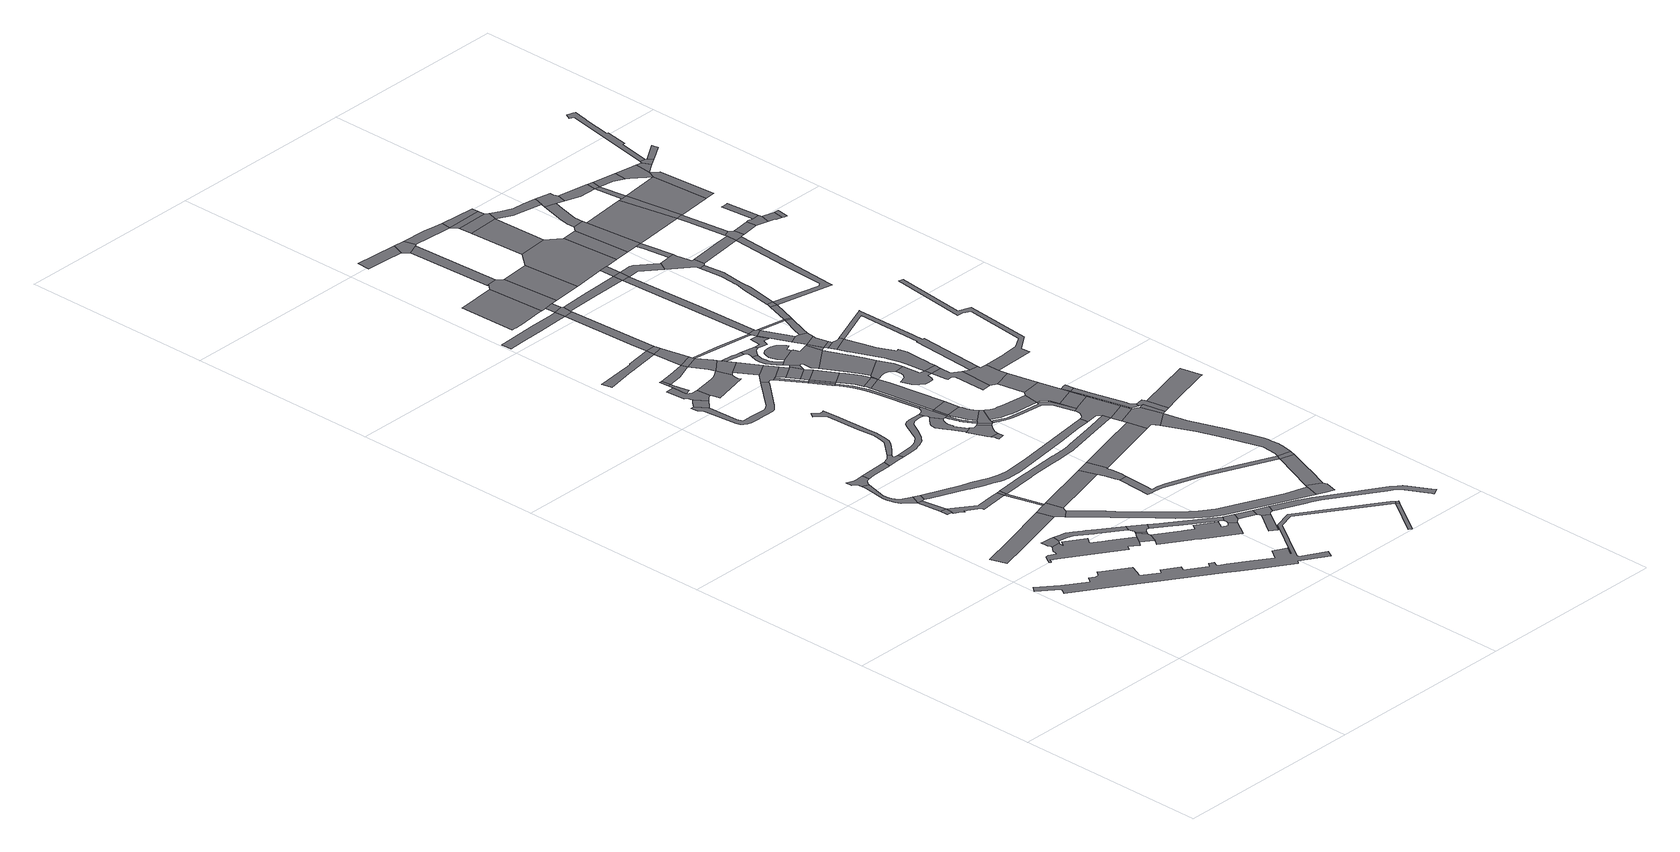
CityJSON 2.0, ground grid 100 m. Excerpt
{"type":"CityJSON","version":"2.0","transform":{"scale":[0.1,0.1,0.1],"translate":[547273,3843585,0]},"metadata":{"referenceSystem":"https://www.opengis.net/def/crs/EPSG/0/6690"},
"CityObjects":{
"road1":{"type":"Road","attributes":{"RoadStructureAttribute.sectionType":"1"},"geometry":[{"type":"MultiSurface","lod":"1","boundaries":[[[0,1,2,3,4,5,6]]]}]},
"road2":{"type":"Road","geometry":[{"type":"MultiSurface","lod":"1","boundaries":[[[7,8,9,10,11,12,13,14,15]]]}]},
"road3":{"type":"Road","geometry":[{"type":"MultiSurface","lod":"1","boundaries":[[[16,17,18,19,20,21,22,13,12,23,24,25,26,27,28,29,30,31,32,33,34,35,36,37,38,39,40]]]}]},
"road4":{"type":"Road","geometry":[{"type":"MultiSurface","lod":"1","boundaries":[[[41,42,43,44,45]]]}]},
"road5":{"type":"Road","attributes":{"RoadStructureAttribute.sectionType":"1"},"geometry":[{"type":"MultiSurface","lod":"1","boundaries":[[[46,41,45,47]]]}]},
"road6":{"type":"Road","attributes":{"RoadStructureAttribute.sectionType":"1"},"geometry":[{"type":"MultiSurface","lod":"1","boundaries":[[[48,49,50,51,52,53,54,55,56,46,57,58,59,60,61,62,63,64]]]}]},
"road7":{"type":"Road","geometry":[{"type":"MultiSurface","lod":"1","boundaries":[[[57,46,47,65,66]]]}]},
"road8":{"type":"Road","geometry":[{"type":"MultiSurface","lod":"1","boundaries":[[[67,68,69,48,64,70,71,72,73,74,75,76]]]}]},
"road9":{"type":"Road","attributes":{"RoadStructureAttribute.sectionType":"1"},"geometry":[{"type":"MultiSurface","lod":"1","boundaries":[[[77,78,79,80,81,82,83,84,15,14,85,86,87,88,89,90,91]]]}]},
"road10":{"type":"Road","attributes":{"RoadStructureAttribute.sectionType":"1"},"geometry":[{"type":"MultiSurface","lod":"1","boundaries":[[[92,93,94,95,45,44,96,97,98,99,100,101,102,103,104,105,106,107,108]]]}]},
"road11":{"type":"Road","geometry":[{"type":"MultiSurface","lod":"1","boundaries":[[[109,40,39,110,111,112]]]}]},
"road12":{"type":"Road","attributes":{"RoadStructureAttribute.sectionType":"1"},"geometry":[{"type":"MultiSurface","lod":"1","boundaries":[[[113,73,72,114,115]]]}]},
"road13":{"type":"Road","geometry":[{"type":"MultiSurface","lod":"1","boundaries":[[[116,117,118,119,120,0,6,121,122,123,124,125]]]}]},
"road14":{"type":"Road","geometry":[{"type":"MultiSurface","lod":"1","boundaries":[[[126,109,112,127,128]]]}]},
"road15":{"type":"Road","attributes":{"RoadStructureAttribute.sectionType":"1"},"geometry":[{"type":"MultiSurface","lod":"1","boundaries":[[[129,130,131,132,133,134,135,136,137,138,139,140,141,142,143,144,145,146,147,148,149,150,151,152,153,154,155,156,157,158,159,160,161,162,163,164,165,166,167,168,169,170,171,172,173,174,175,176,177,178,179,180,181,182]]]}]},
"road16":{"type":"Road","attributes":{"RoadStructureAttribute.sectionType":"1"},"geometry":[{"type":"MultiSurface","lod":"1","boundaries":[[[183,107,119,118]]]}]},
"road17":{"type":"Road","geometry":[{"type":"MultiSurface","lod":"1","boundaries":[[[91,90,184,185,126,128,186,187,188,189]]]}]},
"road18":{"type":"Road","geometry":[{"type":"MultiSurface","lod":"1","boundaries":[[[190,108,107,183]]]}]},
"road19":{"type":"Road","geometry":[{"type":"MultiSurface","lod":"1","boundaries":[[[191,192,193,194,195,196,197,198,199,111,110,200,201,202,203,204,205,206]]]}]},
"road20":{"type":"Road","geometry":[{"type":"MultiSurface","lod":"1","boundaries":[[[207,208,209,113,115,210,211,212,213,214,215]]]}]},
"road21":{"type":"Road","attributes":{"RoadStructureAttribute.sectionType":"1"},"geometry":[{"type":"MultiSurface","lod":"1","boundaries":[[[216,217,218,189,188,219,220,221,222]]]}]},
"road22":{"type":"Road","geometry":[{"type":"MultiSurface","lod":"1","boundaries":[[[223,224,225,226,227,228,229]]]}]},
"road23":{"type":"Road","attributes":{"RoadStructureAttribute.sectionType":"1"},"geometry":[{"type":"MultiSurface","lod":"1","boundaries":[[[230,116,125,231,232]]]}]},
"road24":{"type":"Road","geometry":[{"type":"MultiSurface","lod":"1","boundaries":[[[233,234,235,236,237,223,229,238,239,240,241,242]]]}]},
"road25":{"type":"Road","attributes":{"RoadStructureAttribute.sectionType":"1"},"geometry":[{"type":"MultiSurface","lod":"1","boundaries":[[[243,244,245,246,247,248,249,250,251,252,253,254,255,256,257,258,259,260,261,262,263,264,265,207,215]]]}]},
"road26":{"type":"Road","geometry":[{"type":"MultiSurface","lod":"1","boundaries":[[[266,267,268,269,233,242]]]}]},
"road27":{"type":"Road","geometry":[{"type":"MultiSurface","lod":"1","boundaries":[[[270,271,269,268]]]}]},
"road28":{"type":"Road","attributes":{"RoadStructureAttribute.sectionType":"1"},"geometry":[{"type":"MultiSurface","lod":"1","boundaries":[[[225,272,273,274,275,276,277,278,279,280,281,282,283,284,285,286,287,288,289,290,291,292,293,294,295,296,297,298,226]]]}]},
"road29":{"type":"Road","geometry":[{"type":"MultiSurface","lod":"1","boundaries":[[[222,221,299,206,205,300,301,302,303]]]}]},
"road30":{"type":"Road","attributes":{"RoadStructureAttribute.sectionType":"1"},"geometry":[{"type":"MultiSurface","lod":"1","boundaries":[[[304,305,306,307,308,309,310,311,312,313,66,65,314,315,316,317,318,319,320,321,322,323,324,325,326,327,328,329,330]]]}]},
"road31":{"type":"Road","attributes":{"RoadStructureAttribute.sectionType":"1"},"geometry":[{"type":"MultiSurface","lod":"1","boundaries":[[[331,332,333,334,335,336,337,338,339,340,341,342,343]]]}]},
"road32":{"type":"Road","attributes":{"RoadStructureAttribute.sectionType":"1"},"geometry":[{"type":"MultiSurface","lod":"1","boundaries":[[[344,345,346,347,348,349,350,351,352,353,212,211,354,355,356,357,358,359,360,361,362,363,364,365,366,367]]]}]},
"road33":{"type":"Road","attributes":{"RoadStructureAttribute.sectionType":"1"},"geometry":[{"type":"MultiSurface","lod":"1","boundaries":[[[368,369,370,371,372,373,374,375,376,377,123,122,378,379,380,381,382,383,384]]]}]},
"road34":{"type":"Road","geometry":[{"type":"MultiSurface","lod":"1","boundaries":[[[385,386,387,388]]]}]},
"road35":{"type":"Road","attributes":{"RoadStructureAttribute.sectionType":"1"},"geometry":[{"type":"MultiSurface","lod":"1","boundaries":[[[303,302,389,390]]]}]},
"road36":{"type":"Road","attributes":{"RoadStructureAttribute.sectionType":"1"},"geometry":[{"type":"MultiSurface","lod":"1","boundaries":[[[391,392,270,268,393,394]]]}]},
"road37":{"type":"Road","attributes":{"RoadStructureAttribute.sectionType":"1"},"geometry":[{"type":"MultiSurface","lod":"1","boundaries":[[[395,396,397,398,240,239,399,400,401,402,403,404]]]}]},
"road38":{"type":"Road","geometry":[{"type":"MultiSurface","lod":"1","boundaries":[[[405,230,232,406,407,408,409,410,411,412,413,414]]]}]},
"road39":{"type":"Road","geometry":[{"type":"MultiSurface","lod":"1","boundaries":[[[390,389,415,385,388,416,417,418,419]]]}]},
"road40":{"type":"Road","attributes":{"RoadStructureAttribute.sectionType":"1"},"geometry":[{"type":"MultiSurface","lod":"1","boundaries":[[[420,421,422,423,424,425,426,427,428,429]]]}]},
"road41":{"type":"Road","attributes":{"RoadStructureAttribute.sectionType":"1"},"geometry":[{"type":"MultiSurface","lod":"1","boundaries":[[[430,431,432,433,434,435,436,437,438,439,440,441,442,190,183,443,444,445,446,447,448,449,450,451,452,453,454,455,456]]]}]},
"road42":{"type":"Road","attributes":{"RoadStructureAttribute.sectionType":"1"},"geometry":[{"type":"MultiSurface","lod":"1","boundaries":[[[457,458,459,460,461,462,463,464,465,466,467,468,469,470,471,472,473,474,475]]]}]},
"road43":{"type":"Road","geometry":[{"type":"MultiSurface","lod":"1","boundaries":[[[476,391,394,477,478]]]}]},
"road44":{"type":"Road","geometry":[{"type":"MultiSurface","lod":"1","boundaries":[[[479,480,481,482,483,484,485]]]}]},
"road45":{"type":"Road","attributes":{"RoadStructureAttribute.sectionType":"1"},"geometry":[{"type":"MultiSurface","lod":"1","boundaries":[[[486,477,394,487,395,488]]]}]},
"road46":{"type":"Road","attributes":{"RoadStructureAttribute.sectionType":"1"},"geometry":[{"type":"MultiSurface","lod":"1","boundaries":[[[489,343,391,476]]]}]},
"road47":{"type":"Road","geometry":[{"type":"MultiSurface","lod":"1","boundaries":[[[490,491,467,466,492,493,479,485,494,495,496,497]]]}]},
"road48":{"type":"Road","geometry":[{"type":"MultiSurface","lod":"1","boundaries":[[[498,499,331,343,489]]]}]},
"road49":{"type":"Road","geometry":[{"type":"MultiSurface","lod":"1","boundaries":[[[500,501,502,488,395,404,503,504,505,506,507]]]}]},
"road50":{"type":"Road","geometry":[{"type":"MultiSurface","lod":"1","boundaries":[[[508,509,510,511]]]}]},
"road51":{"type":"Road","geometry":[{"type":"MultiSurface","lod":"1","boundaries":[[[512,513,514,515,367,366,516,457,475,517,518,519]]]}]},
"road52":{"type":"Road","attributes":{"RoadStructureAttribute.sectionType":"1"},"geometry":[{"type":"MultiSurface","lod":"1","boundaries":[[[520,521,522,523,524,525,526,527,528,529,530,531]]]}]},
"road53":{"type":"Road","attributes":{"RoadStructureAttribute.sectionType":"1"},"geometry":[{"type":"MultiSurface","lod":"1","boundaries":[[[505,504,532,533]]]}]},
"road54":{"type":"Road","geometry":[{"type":"MultiSurface","lod":"1","boundaries":[[[533,532,290,289,534,509,508,535,536]]]}]},
"road55":{"type":"Road","geometry":[{"type":"MultiSurface","lod":"1","boundaries":[[[537,538,539,540,541,542,543,518,517,544,545,546,547,548,549,550,551,552,553,554,555]]]}]},
"road56":{"type":"Road","geometry":[{"type":"MultiSurface","lod":"1","boundaries":[[[554,497,496,556]]]}]},
"road57":{"type":"Road","geometry":[{"type":"MultiSurface","lod":"1","boundaries":[[[557,519,518,558]]]}]},
"road58":{"type":"Road","attributes":{"RoadStructureAttribute.sectionType":"1"},"geometry":[{"type":"MultiSurface","lod":"1","boundaries":[[[511,510,559,560,561]]]}]},
"road59":{"type":"Road","attributes":{"RoadStructureAttribute.sectionType":"1"},"geometry":[{"type":"MultiSurface","lod":"1","boundaries":[[[562,563,564,429,565,331,499]]]}]},
"road60":{"type":"Road","geometry":[{"type":"MultiSurface","lod":"1","boundaries":[[[566,567,568,569,561,560,570,571,572,573,574,575,513,512]]]}]},
"road61":{"type":"Road","attributes":{"RoadStructureAttribute.sectionType":"1"},"geometry":[{"type":"MultiSurface","lod":"1","boundaries":[[[536,535,576,577]]]}]},
"road62":{"type":"Road","attributes":{"RoadStructureAttribute.sectionType":"1"},"geometry":[{"type":"MultiSurface","lod":"1","boundaries":[[[578,511,561,579]]]}]},
"road63":{"type":"Road","geometry":[{"type":"MultiSurface","lod":"1","boundaries":[[[580,577,576,581,582]]]}]},
"road64":{"type":"Road","attributes":{"RoadStructureAttribute.sectionType":"1"},"geometry":[{"type":"MultiSurface","lod":"1","boundaries":[[[583,584,585,586,587,588,589,590,558,591,592,593,594,595,596,597]]]}]},
"road65":{"type":"Road","geometry":[{"type":"MultiSurface","lod":"1","boundaries":[[[598,597,596,555,554,556,599,600,601,602]]]}]},
"road66":{"type":"Road","attributes":{"RoadStructureAttribute.sectionType":"1"},"geometry":[{"type":"MultiSurface","lod":"1","boundaries":[[[603,604,507,506,605,606]]]}]},
"road67":{"type":"Road","attributes":{"RoadStructureAttribute.sectionType":"1"},"geometry":[{"type":"MultiSurface","lod":"1","boundaries":[[[582,581,578,607]]]}]},
"road68":{"type":"Road","geometry":[{"type":"MultiSurface","lod":"1","boundaries":[[[608,557,558,590]]]}]},
"road69":{"type":"Road","attributes":{"RoadStructureAttribute.sectionType":"1"},"geometry":[{"type":"MultiSurface","lod":"1","boundaries":[[[409,609,610,611,612,613,614,615,616,617,618,619,620,621,622,623,624,625,410]]]}]},
"road70":{"type":"Road","geometry":[{"type":"MultiSurface","lod":"1","boundaries":[[[607,578,579,626]]]}]},
"road71":{"type":"Road","geometry":[{"type":"MultiSurface","lod":"1","boundaries":[[[181,627,628,629]]]}]},
"road72":{"type":"Road","geometry":[{"type":"MultiSurface","lod":"1","boundaries":[[[630,420,429,564,631,632]]]}]},
"road73":{"type":"Road","attributes":{"RoadStructureAttribute.sectionType":"1"},"geometry":[{"type":"MultiSurface","lod":"1","boundaries":[[[633,634,635,557,608]]]}]},
"road74":{"type":"Road","attributes":{"RoadStructureAttribute.sectionType":"1"},"geometry":[{"type":"MultiSurface","lod":"1","boundaries":[[[636,637,405,414,638]]]}]},
"road75":{"type":"Road","geometry":[{"type":"MultiSurface","lod":"1","boundaries":[[[639,640,641,642,643,644,645,646,647,648,649,650]]]}]},
"road76":{"type":"Road","geometry":[{"type":"MultiSurface","lod":"1","boundaries":[[[651,580,582,652]]]}]},
"road77":{"type":"Road","attributes":{"RoadStructureAttribute.sectionType":"1"},"geometry":[{"type":"MultiSurface","lod":"1","boundaries":[[[653,654,655,420,630]]]}]},
"road78":{"type":"Road","attributes":{"RoadStructureAttribute.sectionType":"1"},"geometry":[{"type":"MultiSurface","lod":"1","boundaries":[[[656,657,658,659,626,579,660,661,662,663,664]]]}]},
"road79":{"type":"Road","geometry":[{"type":"MultiSurface","lod":"1","boundaries":[[[664,663,665,635,634]]]}]},
"road80":{"type":"Road","attributes":{"RoadStructureAttribute.sectionType":"1"},"geometry":[{"type":"MultiSurface","lod":"1","boundaries":[[[666,667,478,477,668,669]]]}]},
"road81":{"type":"Road","attributes":{"RoadStructureAttribute.sectionType":"1"},"geometry":[{"type":"MultiSurface","lod":"1","boundaries":[[[670,671,672,673,674,675,676,677,678,419,418,679,680,681,682,683,684,685,686,687]]]}]},
"road82":{"type":"Road","geometry":[{"type":"MultiSurface","lod":"1","boundaries":[[[606,605,688,689,639,650,690,691,692,693,694]]]}]},
"road83":{"type":"Road","geometry":[{"type":"MultiSurface","lod":"1","boundaries":[[[695,384,383,696,697,698,699]]]}]},
"road84":{"type":"Road","geometry":[{"type":"MultiSurface","lod":"1","boundaries":[[[700,701,702,520,531,655,654,703,704]]]}]},
"road85":{"type":"Road","geometry":[{"type":"MultiSurface","lod":"1","boundaries":[[[701,705,706,702]]]}]},
"road86":{"type":"Road","attributes":{"RoadStructureAttribute.sectionType":"1"},"geometry":[{"type":"MultiSurface","lod":"1","boundaries":[[[707,664,634]]]}]},
"road87":{"type":"Road","attributes":{"RoadStructureAttribute.sectionType":"1"},"geometry":[{"type":"MultiSurface","lod":"1","boundaries":[[[708,709,710,711,712,713]]]}]},
"road88":{"type":"Road","geometry":[{"type":"MultiSurface","lod":"1","boundaries":[[[714,715,716,717,718,719,720,721,722,600,599,723,724,725,726,727,728,729,730,731,732,733]]]}]},
"road89":{"type":"Road","geometry":[{"type":"MultiSurface","lod":"1","boundaries":[[[734,735,736,737,645,644,651,652,738,739,740,741,742,743,744]]]}]},
"road90":{"type":"Road","geometry":[{"type":"MultiSurface","lod":"1","boundaries":[[[745,746,747,748,749,750,751,752,753,754,755,756,757,758,737,736]]]}]},
"road91":{"type":"Road","attributes":{"RoadStructureAttribute.sectionType":"1"},"geometry":[{"type":"MultiSurface","lod":"1","boundaries":[[[759,760,761,762,763,764,765,602,601,766,767,768,769,770,771,772,773]]]}]},
"road92":{"type":"Road","geometry":[{"type":"MultiSurface","lod":"1","boundaries":[[[182,181,629,774]]]}]},
"road93":{"type":"Road","geometry":[{"type":"MultiSurface","lod":"1","boundaries":[[[775,743,742,776,777,778,779]]]}]},
"road94":{"type":"Road","attributes":{"RoadStructureAttribute.sectionType":"1"},"geometry":[{"type":"MultiSurface","lod":"1","boundaries":[[[780,781,782,783,784,785,786,787,694,693]]]}]},
"road95":{"type":"Road","attributes":{"RoadStructureAttribute.sectionType":"1"},"geometry":[{"type":"MultiSurface","lod":"1","boundaries":[[[788,789,706,705,701,700]]]}]},
"road96":{"type":"Road","geometry":[{"type":"MultiSurface","lod":"1","boundaries":[[[790,791,779,778,707,634,792,793,794,795,796]]]}]},
"road97":{"type":"Road","attributes":{"RoadStructureAttribute.sectionType":"1"},"geometry":[{"type":"MultiSurface","lod":"1","boundaries":[[[797,695,699,798,799,800,801]]]}]},
"road98":{"type":"Road","geometry":[{"type":"MultiSurface","lod":"1","boundaries":[[[802,796,795,803,804,805,806,807,808,809,810,811,812,813,814,815]]]}]},
"road99":{"type":"Road","attributes":{"RoadStructureAttribute.sectionType":"1"},"geometry":[{"type":"MultiSurface","lod":"1","boundaries":[[[816,704,703,817]]]}]},
"road100":{"type":"Road","attributes":{"RoadStructureAttribute.sectionType":"1"},"geometry":[{"type":"MultiSurface","lod":"1","boundaries":[[[818,819,820,632,631,821,822,823]]]}]},
"road101":{"type":"Road","geometry":[{"type":"MultiSurface","lod":"1","boundaries":[[[824,825,669,668,826,827,828]]]}]},
"road102":{"type":"Road","geometry":[{"type":"MultiSurface","lod":"1","boundaries":[[[713,712,789,788,829,830]]]}]},
"road103":{"type":"Road","attributes":{"RoadStructureAttribute.sectionType":"1"},"geometry":[{"type":"MultiSurface","lod":"1","boundaries":[[[831,744,743,832]]]}]},
"road104":{"type":"Road","attributes":{"RoadStructureAttribute.sectionType":"1"},"geometry":[{"type":"MultiSurface","lod":"1","boundaries":[[[833,827,826,834,835]]]}]},
"road105":{"type":"Road","attributes":{"RoadStructureAttribute.sectionType":"1"},"geometry":[{"type":"MultiSurface","lod":"1","boundaries":[[[814,836,837,838,839,840,841,842,843,844]]]}]},
"road106":{"type":"Road","geometry":[{"type":"MultiSurface","lod":"1","boundaries":[[[845,846,831,832,847]]]}]},
"road107":{"type":"Road","attributes":{"RoadStructureAttribute.sectionType":"1"},"geometry":[{"type":"MultiSurface","lod":"1","boundaries":[[[835,834,831,846,848,849]]]}]},
"road108":{"type":"Road","geometry":[{"type":"MultiSurface","lod":"1","boundaries":[[[850,733,732,851,852,853,854,855,856,330,329,328,857,430,456,858]]]}]},
"road109":{"type":"Road","attributes":{"RoadStructureAttribute.sectionType":"1"},"geometry":[{"type":"MultiSurface","lod":"1","boundaries":[[[847,832,859,860]]]}]},
"road110":{"type":"Road","geometry":[{"type":"MultiSurface","lod":"1","boundaries":[[[617,616,797,801,861]]]}]},
"road111":{"type":"Road","geometry":[{"type":"MultiSurface","lod":"1","boundaries":[[[815,814,844,862]]]}]},
"road112":{"type":"Road","attributes":{"RoadStructureAttribute.sectionType":"1"},"geometry":[{"type":"MultiSurface","lod":"1","boundaries":[[[863,864,865,866,867,868,869,870,871,872,873,874,875,876,877,878,879,815,862]]]}]},
"road113":{"type":"Road","geometry":[{"type":"MultiSurface","lod":"1","boundaries":[[[858,456,880,881]]]}]},
"road114":{"type":"Road","geometry":[{"type":"MultiSurface","lod":"1","boundaries":[[[882,883,860,859,873,872]]]}]},
"road115":{"type":"Road","geometry":[{"type":"MultiSurface","lod":"1","boundaries":[[[881,880,636,638,884,885,886,887]]]}]},
"road116":{"type":"Road","geometry":[{"type":"MultiSurface","lod":"1","boundaries":[[[888,889,773,772,890,891,892,893,894]]]}]},
"road117":{"type":"Road","attributes":{"RoadStructureAttribute.sectionType":"1"},"geometry":[{"type":"MultiSurface","lod":"1","boundaries":[[[895,893,892,733,850]]]}]},
"road118":{"type":"Road","attributes":{"RoadStructureAttribute.sectionType":"1"},"geometry":[{"type":"MultiSurface","lod":"1","boundaries":[[[896,897,898,899,900,901,902,903,904,905,886,885,906,907,908,909,617,861]]]}]},
"road119":{"type":"Road","attributes":{"RoadStructureAttribute.sectionType":"1"},"geometry":[{"type":"MultiSurface","lod":"1","boundaries":[[[910,911,912,913,669,825,914,915]]]}]},
"road120":{"type":"Road","attributes":{"RoadStructureAttribute.sectionType":"1"},"geometry":[{"type":"MultiSurface","lod":"1","boundaries":[[[828,827,916,917]]]}]},
"road121":{"type":"Road","attributes":{"RoadStructureAttribute.sectionType":"1"},"geometry":[{"type":"MultiSurface","lod":"1","boundaries":[[[918,919,889,888]]]}]},
"road122":{"type":"Road","geometry":[{"type":"MultiSurface","lod":"1","boundaries":[[[842,841,919,918,920,921,922,923,924,925]]]}]},
"road123":{"type":"Road","attributes":{"RoadStructureAttribute.sectionType":"1"},"geometry":[{"type":"MultiSurface","lod":"1","boundaries":[[[916,926,927,928,849,848,929,930]]]}]},
"road124":{"type":"Road","attributes":{"RoadStructureAttribute.sectionType":"1"},"geometry":[{"type":"MultiSurface","lod":"1","boundaries":[[[894,893,931,932]]]}]},
"road125":{"type":"Road","attributes":{"RoadStructureAttribute.sectionType":"1"},"geometry":[{"type":"MultiSurface","lod":"1","boundaries":[[[933,934,830,829,935,936,937]]]}]},
"road126":{"type":"Road","attributes":{"RoadStructureAttribute.sectionType":"1"},"geometry":[{"type":"MultiSurface","lod":"1","boundaries":[[[938,939,940,941,942,943,944,945,946,947,948,949,950]]]}]},
"road127":{"type":"Road","attributes":{"RoadStructureAttribute.sectionType":"1"},"geometry":[{"type":"MultiSurface","lod":"1","boundaries":[[[951,887,886,952]]]}]},
"road128":{"type":"Road","geometry":[{"type":"MultiSurface","lod":"1","boundaries":[[[953,954,932,931,946,945]]]}]},
"road129":{"type":"Road","attributes":{"RoadStructureAttribute.sectionType":"1"},"geometry":[{"type":"MultiSurface","lod":"1","boundaries":[[[955,956,957,958,959,960,882,872,961,962,963,925,924]]]}]},
"road130":{"type":"Road","geometry":[{"type":"MultiSurface","lod":"1","boundaries":[[[917,916,930,964]]]}]},
"road131":{"type":"Road","geometry":[{"type":"MultiSurface","lod":"1","boundaries":[[[965,966,967,950,949,951,952,968,969,970]]]}]},
"road132":{"type":"Road","geometry":[{"type":"MultiSurface","lod":"1","boundaries":[[[971,818,823,910,915]]]}]},
"road133":{"type":"Road","attributes":{"RoadStructureAttribute.sectionType":"1"},"geometry":[{"type":"MultiSurface","lod":"1","boundaries":[[[972,973,818,971]]]}]},
"road134":{"type":"Road","geometry":[{"type":"MultiSurface","lod":"1","boundaries":[[[974,975,816,817,973,972,976,977,978]]]}]},
"road135":{"type":"Road","attributes":{"RoadStructureAttribute.sectionType":"1"},"geometry":[{"type":"MultiSurface","lod":"1","boundaries":[[[979,917,964,980]]]}]},
"road136":{"type":"Road","geometry":[{"type":"MultiSurface","lod":"1","boundaries":[[[981,982,979,980,983]]]}]},
"road137":{"type":"Road","attributes":{"RoadStructureAttribute.sectionType":"1"},"geometry":[{"type":"MultiSurface","lod":"1","boundaries":[[[984,985,975,974]]]}]},
"road138":{"type":"Road","attributes":{"RoadStructureAttribute.sectionType":"1"},"geometry":[{"type":"MultiSurface","lod":"1","boundaries":[[[986,987,971,915,988,989,990]]]}]},
"road139":{"type":"Road","attributes":{"RoadStructureAttribute.sectionType":"1"},"geometry":[{"type":"MultiSurface","lod":"1","boundaries":[[[991,936,992,993]]]}]},
"road140":{"type":"Road","geometry":[{"type":"MultiSurface","lod":"1","boundaries":[[[993,992,985,984,994]]]}]},
"road141":{"type":"Road","geometry":[{"type":"MultiSurface","lod":"1","boundaries":[[[937,936,991,995]]]}]},
"road142":{"type":"Road","attributes":{"RoadStructureAttribute.sectionType":"1"},"geometry":[{"type":"MultiSurface","lod":"1","boundaries":[[[996,997,998,999,1000,1001,1002,1003,1004,1005,1006,981,983]]]}]},
"road143":{"type":"Road","attributes":{"RoadStructureAttribute.sectionType":"1"},"geometry":[{"type":"MultiSurface","lod":"1","boundaries":[[[1007,969,968,1008,1009,1010]]]}]},
"road144":{"type":"Road","attributes":{"RoadStructureAttribute.sectionType":"1"},"geometry":[{"type":"MultiSurface","lod":"1","boundaries":[[[1011,978,977,1012]]]}]},
"road145":{"type":"Road","geometry":[{"type":"MultiSurface","lod":"1","boundaries":[[[1013,1014,1015,1016,1017,1018,1019,990,989,1020,1021,1000,999,1022,1023,1024]]]}]},
"road146":{"type":"Road","attributes":{"RoadStructureAttribute.sectionType":"1"},"geometry":[{"type":"MultiSurface","lod":"1","boundaries":[[[1025,1026,1027,1028,1029,1030,1031,1032,1033,1034,1035,1036,1037,1038,921,920]]]}]},
"road147":{"type":"Road","attributes":{"RoadStructureAttribute.sectionType":"1"},"geometry":[{"type":"MultiSurface","lod":"1","boundaries":[[[1039,1040,1041,1042,1017,1016]]]}]},
"road148":{"type":"Road","geometry":[{"type":"MultiSurface","lod":"1","boundaries":[[[1043,1044,1011,1012,1041,1040,1045]]]}]},
"road149":{"type":"Road","attributes":{"RoadStructureAttribute.sectionType":"1"},"geometry":[{"type":"MultiSurface","lod":"1","boundaries":[[[1046,1047,1048,1049,1050,1051,1052,1053,1054,1055,1056,983,980]]]}]},
"road150":{"type":"Road","attributes":{"RoadStructureAttribute.sectionType":"1"},"geometry":[{"type":"MultiSurface","lod":"1","boundaries":[[[1057,1058,1059,994,984,1060,1061,1062,1063]]]}]},
"road151":{"type":"Road","attributes":{"RoadStructureAttribute.sectionType":"1"},"geometry":[{"type":"MultiSurface","lod":"1","boundaries":[[[1064,1065,1066,1044,1043,1067,1068,1069]]]}]},
"road152":{"type":"Road","attributes":{"RoadStructureAttribute.sectionType":"1"},"geometry":[{"type":"MultiSurface","lod":"1","boundaries":[[[1070,1071,1072,1024,1023,1051]]]}]},
"road153":{"type":"Road","attributes":{"RoadStructureAttribute.sectionType":"1"},"geometry":[{"type":"MultiSurface","lod":"1","boundaries":[[[1073,1045,1040,1074]]]}]},
"road154":{"type":"Road","geometry":[{"type":"MultiSurface","lod":"1","boundaries":[[[1063,1062,1064,1069,1075,1076,1077,1078]]]}]},
"road155":{"type":"Road","geometry":[{"type":"MultiSurface","lod":"1","boundaries":[[[1079,1080,1070,1051,1050,1081,1082,1083]]]}]},
"road156":{"type":"Road","attributes":{"RoadStructureAttribute.sectionType":"1"},"geometry":[{"type":"MultiSurface","lod":"1","boundaries":[[[1084,1085,1074,1086,1080,1079]]]}]},
"road157":{"type":"Road","attributes":{"RoadStructureAttribute.sectionType":"1"},"geometry":[{"type":"MultiSurface","lod":"1","boundaries":[[[1076,1075,1087,1088,1089]]]}]},
"road158":{"type":"Road","geometry":[{"type":"MultiSurface","lod":"1","boundaries":[[[1090,1091,1092,1073,1074,1085,1093]]]}]},
"road159":{"type":"Road","attributes":{"RoadStructureAttribute.sectionType":"1"},"geometry":[{"type":"MultiSurface","lod":"1","boundaries":[[[1094,1083,1082,1095]]]}]},
"road160":{"type":"Road","attributes":{"RoadStructureAttribute.sectionType":"1"},"geometry":[{"type":"MultiSurface","lod":"1","boundaries":[[[1088,1096,1091,1090,1097]]]}]},
"road161":{"type":"Road","geometry":[{"type":"MultiSurface","lod":"1","boundaries":[[[1089,1088,1097,1098]]]}]},
"road162":{"type":"Road","geometry":[{"type":"MultiSurface","lod":"1","boundaries":[[[1099,1094,1095,1100,1101,1102,1103]]]}]},
"road163":{"type":"Road","attributes":{"RoadStructureAttribute.sectionType":"1"},"geometry":[{"type":"MultiSurface","lod":"1","boundaries":[[[1104,1090,1093,1105]]]}]},
"road164":{"type":"Road","attributes":{"RoadStructureAttribute.sectionType":"1"},"geometry":[{"type":"MultiSurface","lod":"1","boundaries":[[[1098,1097,1106,1107,1108,1109]]]}]},
"road165":{"type":"Road","geometry":[{"type":"MultiSurface","lod":"1","boundaries":[[[1110,1111,1112,1103,1102]]]}]},
"road166":{"type":"Road","attributes":{"RoadStructureAttribute.sectionType":"1"},"geometry":[{"type":"MultiSurface","lod":"1","boundaries":[[[1113,1101,1100,1114,1115,1116,1117]]]}]},
"road167":{"type":"Road","geometry":[{"type":"MultiSurface","lod":"1","boundaries":[[[1117,1116,1118,1119,1120,1121]]]}]},
"road168":{"type":"Road","attributes":{"RoadStructureAttribute.sectionType":"1"},"geometry":[{"type":"MultiSurface","lod":"1","boundaries":[[[1122,1109,1108,1123,1124,1125,1104,1126,1127]]]}]},
"road169":{"type":"Road","geometry":[{"type":"MultiSurface","lod":"1","boundaries":[[[1128,1126,1104,1105,1129,1130]]]}]},
"road170":{"type":"Road","geometry":[{"type":"MultiSurface","lod":"1","boundaries":[[[1127,1126,1131,1132]]]}]},
"road171":{"type":"Road","attributes":{"RoadStructureAttribute.sectionType":"1"},"geometry":[{"type":"MultiSurface","lod":"1","boundaries":[[[1133,1132,1131,1134,1135,1136,1137]]]}]},
"road172":{"type":"Road","attributes":{"RoadStructureAttribute.sectionType":"1"},"geometry":[{"type":"MultiSurface","lod":"1","boundaries":[[[1138,1136,1135,1139,1140]]]}]},
"road173":{"type":"Road","attributes":{"RoadStructureAttribute.sectionType":"1"},"geometry":[{"type":"MultiSurface","lod":"1","boundaries":[[[1141,1142,1143,1144,1133,1137,1145,1146,1147,1148,1149,1150,1151,1152]]]}]}
},
"vertices":[
[530,1340,0],[252,1259,0],[81,1214,0],[107,1131,0],[253,1171,0],[376,1205,0],[554,1255,0],
[403,1139,0],[358,1141,0],[343,1141,0],[343,1101,0],[351,1096,0],[351,1083,0],[399,1084,0],[409,1097,0],[417,1136,0],
[563,934,0],[537,950,0],[487,982,0],[512,1015,0],[411,1079,0],[391,1049,0],[391,1074,0],[339,1068,0],[326,1053,0],[322,1038,0],[319,1026,0],[284,1045,0],[269,1043,0],[254,1025,0],[240,1000,0],[247,992,0],[254,1003,0],[259,1013,0],[461,881,0],[550,822,0],[564,813,0],[579,836,0],[626,801,0],[644,824,0],[671,864,0],
[248,1661,0],[248,1622,0],[248,1620,0],[273,1616,0],[278,1656,0],
[234,1787,0],[259,1782,0],
[174,2071,0],[172,2041,0],[159,1930,0],[158,1924,0],[158,1899,0],[168,1864,0],[181,1839,0],[204,1817,0],[222,1800,0],[256,1838,0],[246,1842,0],[203,1869,0],[191,1887,0],[183,1902,0],[178,1919,0],[178,1947,0],[204,2052,0],
[274,1785,0],[290,1825,0],
[148,2141,0],[149,2109,0],[169,2091,0],[211,2069,0],[224,2084,0],[244,2090,0],[243,2130,0],[232,2129,0],[206,2127,0],[186,2127,0],
[619,1026,0],[619,1024,0],[580,1053,0],[557,1069,0],[549,1075,0],[513,1103,0],[483,1120,0],[448,1129,0],[459,1087,0],[484,1077,0],[501,1065,0],[563,1022,0],[573,1014,0],[690,932,0],[705,961,0],
[503,1582,0],[405,1571,0],[400,1571,0],[329,1621,0],[273,1608,0],[306,1587,0],[318,1579,0],[319,1584,0],[320,1589,0],[387,1544,0],[390,1542,0],[389,1529,0],[392,1530,0],[535,1545,0],[542,1546,0],[542,1544,0],[538,1586,0],
[692,890,0],[702,782,0],[724,830,0],[723,845,0],
[396,2139,0],[281,2095,0],[391,2101,0],
[618,1365,0],[609,1362,0],[605,1361,0],[593,1358,0],[580,1355,0],[560,1249,0],[586,1219,0],[626,1253,0],[632,1267,0],[637,1276,0],
[695,894,0],[731,860,0],[733,862,0],
[1664,237,0],[1271,500,0],[1171,470,0],[1024,252,0],[1022,258,0],[1051,299,0],[986,335,0],[949,282,0],[853,345,0],[763,405,0],[732,425,0],[725,430,0],[735,455,0],[714,469,0],[696,445,0],[594,513,0],[607,536,0],[527,590,0],[523,584,0],[509,569,0],[427,627,0],[439,650,0],[458,694,0],[342,773,0],[323,786,0],[308,764,0],[297,759,0],[285,760,0],[257,777,0],[238,749,0],[126,823,0],[29,904,0],[7,878,0],[101,796,0],[84,767,0],[229,671,0],[258,652,0],[456,522,0],[512,485,0],[707,355,0],[744,331,0],[853,259,0],[953,193,0],[984,174,0],[997,190,0],[1132,110,0],[1152,146,0],[1033,212,0],[1030,225,0],[1183,453,0],[1268,479,0],[1651,222,0],[1666,210,0],[1679,225,0],
[557,1547,0],
[698,914,0],[698,902,0],[741,872,0],[751,877,0],[763,875,0],[783,902,0],
[557,1587,0],
[1021,630,0],[1013,633,0],[990,645,0],[1012,683,0],[914,744,0],[897,717,0],[855,744,0],[848,749,0],[845,750,0],[682,754,0],[816,664,0],[825,658,0],[854,638,0],[1011,533,0],[1066,618,0],[1035,645,0],
[450,2169,0],[433,2154,0],[428,2149,0],[439,2104,0],[491,2107,0],[483,2135,0],[466,2137,0],[458,2144,0],[468,2159,0],
[895,819,0],[845,856,0],[828,868,0],[851,811,0],[872,795,0],[1038,673,0],[1057,698,0],
[228,3142,0],[212,3125,0],[184,3096,0],[227,3041,0],[234,3047,0],[235,3048,0],[269,3081,0],
[929,1450,0],[834,1330,0],[960,1366,0],
[249,3279,0],[232,3277,0],[202,3273,0],[210,3176,0],[220,3167,0],[294,3105,0],[309,3110,0],[305,3185,0],[275,3185,0],[250,3199,0],
[498,2185,0],[537,2228,0],[547,2242,0],[552,2250,0],[559,2278,0],[564,2340,0],[561,2398,0],[554,2575,0],[548,2645,0],[536,2640,0],[534,2641,0],[523,2645,0],[495,2670,0],[478,2644,0],[504,2622,0],[516,2612,0],[524,2592,0],[533,2423,0],[539,2333,0],[534,2287,0],[531,2273,0],[527,2257,0],[507,2232,0],
[279,3210,0],[264,3294,0],[262,3305,0],[247,3302,0],
[257,3355,0],[242,3353,0],
[168,3094,0],[172,3059,0],[184,3049,0],[185,3045,0],[185,3044,0],[189,3026,0],[204,2857,0],[211,2837,0],[221,2827,0],[236,2817,0],[256,2812,0],[306,2810,0],[308,2810,0],[394,2808,0],[409,2814,0],[436,2839,0],[560,2980,0],[575,2998,0],[547,3021,0],[414,2868,0],[397,2854,0],[378,2847,0],[296,2849,0],[251,2850,0],[244,2852,0],[236,2872,0],[233,2884,0],
[1040,658,0],[1071,623,0],[1085,633,0],[1093,636,0],[1110,675,0],
[835,1693,0],[760,1685,0],[744,1684,0],[708,1682,0],[680,1684,0],[658,1686,0],[612,1698,0],[525,1733,0],[479,1750,0],[394,1784,0],[299,1775,0],[478,1700,0],[485,1696,0],[550,1670,0],[590,1656,0],[621,1644,0],[646,1639,0],[672,1636,0],[688,1634,0],[738,1635,0],[749,1636,0],[833,1646,0],[1073,1680,0],[1202,1702,0],[1274,1711,0],[1272,1727,0],[1269,1752,0],
[409,3585,0],[273,3563,0],[270,3557,0],[267,3557,0],[234,3552,0],[232,3552,0],[229,3551,0],[58,3534,0],[68,3481,0],[230,3511,0],[239,3512,0],[273,3518,0],[411,3540,0],
[749,2310,0],[729,2307,0],[709,2294,0],[699,2279,0],[698,2277,0],[675,2229,0],[648,2181,0],[618,2156,0],[595,2148,0],[578,2143,0],[538,2110,0],[581,2115,0],[607,2124,0],[613,2126,0],[646,2139,0],[670,2164,0],[700,2207,0],[725,2254,0],[732,2267,0],[749,2280,0],[762,2285,0],[792,2288,0],[817,2285,0],[814,2308,0],
[1402,631,0],[1171,731,0],[1110,758,0],[1092,767,0],[1026,813,0],[960,871,0],[948,885,0],[773,1087,0],[745,1120,0],[729,1138,0],[849,913,0],[908,846,0],[967,786,0],[1022,742,0],[1076,706,0],[1488,526,0],[1509,599,0],
[1186,579,0],[1107,464,0],[1140,439,0],[1220,556,0],
[1176,602,0],[1192,640,0],
[419,3384,0],[328,3365,0],[337,3320,0],[427,3353,0],
[486,3238,0],[460,3219,0],[440,3209,0],[418,3204,0],[316,3105,0],[326,3063,0],[511,3105,0],[506,3122,0],[503,3139,0],[510,3160,0],
[1006,1472,0],[961,1363,0],[974,1322,0],[984,1280,0],[992,1260,0],[1033,1258,0],[1034,1293,0],[1031,1343,0],[1028,1371,0],[1034,1371,0],
[1186,589,0],[1226,565,0],[1236,570,0],[1249,570,0],[1265,608,0],
[386,4114,0],[359,4113,0],[224,4108,0],[105,4102,0],[14,4098,0],[14,4042,0],[107,4047,0],[224,4053,0],[360,4058,0],[389,4059,0],
[1360,1698,0],[1316,1688,0],[1307,1686,0],[1227,1669,0],[1073,1635,0],[1049,1630,0],[1043,1628,0],[1042,1628,0],[1033,1626,0],[947,1621,0],[946,1621,0],[761,1609,0],[725,1606,0],[570,1548,0],[747,1567,0],[764,1569,0],[806,1572,0],[889,1577,0],[949,1581,0],[1026,1586,0],[1042,1587,0],[1046,1588,0],[1051,1589,0],[1227,1627,0],[1316,1647,0],[1325,1649,0],[1370,1658,0],
[827,2258,0],[810,2240,0],[787,2218,0],[780,2205,0],[777,2200,0],[775,2177,0],[790,2145,0],[811,2110,0],[834,2066,0],[844,2048,0],[874,2061,0],[856,2095,0],[841,2126,0],[845,2128,0],[839,2153,0],[838,2161,0],[843,2181,0],[848,2194,0],[858,2202,0],
[499,3409,0],[504,3380,0],[503,3393,0],
[885,1939,0],[893,1921,0],[894,1909,0],[895,1899,0],[930,1907,0],[930,1908,0],[928,1934,0],
[549,3311,0],[476,3272,0],[557,3297,0],
[468,3552,0],
[896,2049,0],[877,2063,0],[839,2046,0],[875,1953,0],[930,1957,0],[945,1984,0],[962,2004,0],[916,2054,0],
[463,3576,0],[462,3587,0],
[573,3270,0],[568,3278,0],[567,3280,0],[523,3172,0],[526,3174,0],[603,3220,0],[580,3259,0],[574,3279,0],
[619,3004,0],[602,2993,0],[687,2863,0],[699,2871,0],
[868,2347,0],[853,2344,0],[847,2327,0],[834,2313,0],[832,2273,0],[874,2205,0],[888,2208,0],[877,2286,0],
[338,4468,0],[246,4459,0],[134,4448,0],[142,4152,0],[167,4153,0],[168,4153,0],[197,4154,0],[214,4155,0],[276,4161,0],[304,4164,0],[352,4169,0],[355,4169,0],
[590,3070,0],[666,3116,0],
[587,3003,0],[628,3008,0],[703,3055,0],
[931,2092,0],[919,2111,0],[917,2114,0],[915,2120,0],[907,2138,0],[902,2151,0],[892,2182,0],[874,2200,0],[877,2184,0],[881,2169,0],[887,2151,0],[891,2138,0],[892,2135,0],[898,2120,0],[900,2115,0],[908,2100,0],[919,2083,0],[931,2066,0],[942,2076,0],
[979,2018,0],
[888,2288,0],[899,2210,0],
[743,2769,0],[749,2760,0],[761,2768,0],
[458,3676,0],[456,3712,0],[440,4061,0],[405,3677,0],
[847,2498,0],[826,2625,0],[816,2656,0],[801,2698,0],[761,2739,0],[777,2710,0],[789,2685,0],[801,2654,0],[810,2625,0],[821,2573,0],
[653,2968,0],[728,3015,0],
[709,2877,0],[773,2775,0],
[737,3019,0],[687,2912,0],[762,2959,0],
[1015,2145,0],[1006,2158,0],[1003,2164,0],[999,2175,0],[995,2187,0],[990,2200,0],[989,2207,0],[986,2223,0],[902,2197,0],[909,2173,0],[918,2148,0],[930,2120,0],[941,2102,0],[952,2084,0],[1020,2138,0],
[1025,2132,0],[985,2018,0],[987,2034,0],[993,2048,0],[1035,2122,0],
[659,3268,0],[632,3273,0],[680,3244,0],[683,3265,0],
[785,2922,0],
[975,2301,0],
[985,1147,0],[981,1080,0],[1003,1077,0],[1025,1075,0],[1066,1071,0],[1154,1041,0],[1254,1007,0],[1608,858,0],[1621,880,0],[1317,1013,0],[1254,1035,0],[1194,1054,0],[1106,1083,0],[1061,1093,0],[1027,1097,0],[1026,1098,0],[1028,1133,0],
[846,2819,0],
[1536,13,0],[1551,3,0],[1680,198,0],
[437,4127,0],[440,4072,0],[446,4118,0],
[933,2593,0],[920,2653,0],[840,2622,0],
[1389,1577,0],[1200,1525,0],[1409,1476,0],
[688,3201,0],[678,3171,0],[678,3146,0],[683,3116,0],[711,3074,0],[727,3052,0],[749,3067,0],[726,3092,0],[711,3122,0],[708,3144,0],[708,3162,0],[715,3192,0],
[744,3027,0],[775,2995,0],
[435,4174,0],[435,4178,0],[384,4171,0],
[909,2692,0],[894,2730,0],[879,2762,0],[860,2796,0],[810,2714,0],[819,2695,0],[827,2678,0],[832,2660,0],[911,2686,0],
[837,2643,0],
[824,3350,0],[653,3374,0],[826,3338,0],[828,3349,0],
[1868,179,0],[1816,276,0],[1804,293,0],[1789,308,0],[1758,330,0],[1514,483,0],[1456,520,0],[1411,544,0],[1396,551,0],[1397,508,0],[1424,497,0],[1464,475,0],[1726,312,0],[1759,290,0],[1781,260,0],[1841,148,0],[1846,139,0],[1880,157,0],
[695,3234,0],[692,3214,0],[727,3209,0],[742,3227,0],[760,3235,0],[762,3235,0],[762,3252,0],
[1514,613,0],[1536,505,0],[1572,490,0],[1590,552,0],[1582,573,0],
[417,4504,0],[369,4502,0],[359,4490,0],[469,4182,0],[448,4479,0],
[367,4501,0],[359,4501,0],
[918,2689,0],
[214,5049,0],[112,5054,0],[110,4989,0],[215,4983,0],[310,4976,0],[336,5041,0],
[1307,1900,0],[1289,1961,0],[1259,1985,0],[1245,1987,0],[1243,1977,0],[1169,1984,0],[1092,1994,0],[1059,1999,0],[1021,2015,0],[991,2014,0],[1010,2003,0],[1029,1993,0],[1055,1985,0],[1080,1980,0],[1109,1976,0],[1240,1961,0],[1279,1927,0],[1285,1901,0],[1305,1818,0],[1329,1826,0],
[869,3076,0],[856,3108,0],[848,3110,0],[769,3077,0],[787,3000,0],[797,2992,0],[795,2962,0],[795,2942,0],[813,2913,0],[942,3011,0],[926,3092,0],
[841,3133,0],[866,3143,0],[868,3146,0],[865,3158,0],[853,3173,0],[833,3190,0],[810,3200,0],[790,3202,0],[763,3195,0],[748,3184,0],[738,3164,0],[733,3144,0],[738,3124,0],[746,3102,0],
[1124,2089,0],[1099,2093,0],[1084,2096,0],[1073,2099,0],[1064,2104,0],[1049,2112,0],[1042,2117,0],[999,2044,0],[1016,2034,0],[1030,2028,0],[1043,2023,0],[1069,2015,0],[1103,2008,0],[1246,1994,0],[1258,2074,0],
[1693,214,0],
[1014,2835,0],[887,2783,0],[910,2736,0],[922,2701,0],[1039,2772,0],
[787,3232,0],[787,3230,0],[815,3228,0],[827,3260,0],[859,3255,0],[836,3308,0],[799,3311,0],[790,3250,0],
[400,4969,0],[338,4945,0],
[1070,2695,0],[1060,2723,0],[963,2667,0],[985,2669,0],[1008,2662,0],[1023,2642,0],[1078,2650,0],
[1611,856,0],[1625,685,0],[1637,716,0],[1671,804,0],[1681,834,0],
[1086,2553,0],[1028,2612,0],[1023,2592,0],[1009,2577,0],[971,2564,0],[989,2512,0],[1010,2485,0],[1035,2470,0],[1060,2468,0],[1080,2468,0],[1090,2485,0],[1094,2513,0],[1120,2513,0],[1116,2551,0],
[602,4493,0],[623,4197,0],
[797,4137,0],[612,4127,0],[458,4118,0],[460,4073,0],[614,4079,0],[797,4086,0],
[873,3347,0],[872,3356,0],[839,3309,0],[884,3336,0],[884,3345,0],
[409,4978,0],[393,5038,0],
[936,3095,0],[967,3023,0],
[891,3319,0],[906,3161,0],[951,3182,0],
[1129,2432,0],[1130,2421,0],[1157,2425,0],[1166,2413,0],[1168,2245,0],[1217,2251,0],[1226,2425,0],[1179,2454,0],[1180,2511,0],
[1001,3104,0],[1004,3123,0],[1018,3044,0],
[1010,3163,0],[972,3176,0],
[1436,1864,0],[1308,1807,0],[1308,1795,0],[1306,1784,0],[1298,1773,0],[1288,1761,0],[1280,1756,0],[1335,1718,0],[1477,1696,0],
[975,3004,0],[1023,3025,0],
[1691,864,0],
[1181,2548,0],
[1182,2583,0],[1183,2601,0],[1184,2657,0],[1186,2721,0],[1174,2764,0],[1164,2760,0],[1123,2852,0],[1119,2869,0],[1082,3001,0],[1081,3005,0],[991,2966,0],[1000,2945,0],[1070,2785,0],[1079,2758,0],[1088,2732,0],[1101,2686,0],[1104,2652,0],
[1383,1604,0],[1491,1642,0],
[1072,3028,0],[1055,3021,0],
[1448,1487,0],[1466,1449,0],[1557,1512,0],[1524,1622,0],
[1382,2108,0],[1277,2094,0],[1265,1992,0],[1296,1966,0],[1309,1913,0],[1416,1950,0],[1406,1994,0],
[1417,1943,0],
[1700,914,0],[1705,954,0],[1702,992,0],[1700,1010,0],[1697,1033,0],[1686,1072,0],[1669,1128,0],[1659,1161,0],[1645,1209,0],[1580,1391,0],[1538,1296,0],[1573,1188,0],[1638,982,0],[1631,905,0],
[797,4084,0],[814,3680,0],[827,3366,0],[827,3364,0],[859,3680,0],[841,4084,0],
[1025,3309,0],[1029,3320,0],
[1350,2262,0],[1251,2232,0],
[1340,2308,0],[1339,2384,0],[1319,2383,0],[1303,2382,0],[1304,2403,0],[1258,2406,0],
[1024,3306,0],[988,3216,0],[976,3184,0],[1023,3203,0],[1055,3295,0],
[1421,1952,0],[1409,1994,0],
[587,5023,0],[522,5031,0],[582,4969,0],[620,4965,0],[627,5019,0],
[1529,1662,0],[1522,1669,0],[1520,1675,0],[1517,1685,0],[1514,1698,0],[1474,1862,0],[1466,1897,0],[1451,1957,0],[1423,1945,0],[1435,1898,0],[1498,1649,0],[1531,1637,0],[1537,1658,0],
[1552,1630,0],[1574,1517,0],
[1447,2003,0],[1434,2002,0],
[1325,2743,0],[1315,2745,0],[1314,2802,0],[1313,3122,0],[1313,3125,0],[1311,3124,0],[1286,3090,0],[1287,2750,0],[1281,2751,0],
[1058,3304,0],
[1580,1664,0],[1558,1658,0],[1547,1656,0],[1609,1527,0],[1587,1640,0],[1584,1649,0],
[844,4140,0],
[840,4218,0],[794,4215,0],
[825,4586,0],[665,4570,0],[840,4220,0],[916,4227,0],[895,4528,0],
[1070,3441,0],[1103,3430,0],
[1076,3465,0],[1074,3454,0],[1107,3461,0],
[814,4868,0],[650,4860,0],
[925,4137,0],[909,4143,0],[901,4086,0],[995,4010,0],[1021,4059,0],
[812,4969,0],[647,4932,0],[813,4935,0],
[834,4923,0],
[812,5006,0],
[1137,3617,0],[1141,3683,0],[1154,3799,0],[1142,3905,0],[1109,3901,0],[1119,3797,0],[1119,3770,0],[1117,3730,0],[1115,3693,0],[1113,3683,0],[1098,3622,0],
[1900,1725,0],[1681,1548,0],[1907,1608,0],[1922,1612,0],
[978,4535,0],[999,4236,0],
[1132,3970,0],[1129,3994,0],[1120,4054,0],[1118,4071,0],[1087,4069,0],[1083,4068,0],[1038,4062,0],[1108,3919,0],[1108,3915,0],[1147,3910,0],[1154,3917,0],[1149,3972,0],
[1554,2315,0],[1553,2368,0],[1635,2423,0],[1669,2774,0],[1606,2798,0],[1648,3167,0],[1625,3171,0],[1577,2773,0],[1607,2768,0],[1644,2751,0],[1610,2433,0],[1548,2395,0],[1470,2389,0],[1461,2387,0],
[1099,4204,0],[1093,4246,0],[1062,4242,0],[1069,4197,0],
[1063,4566,0],[1002,4563,0],[1064,4543,0],
[1367,3373,0],[1398,3366,0],[1400,3387,0],[1431,3848,0],[1439,3950,0],[1400,3949,0],[1389,3766,0],[1380,3643,0],[1374,3516,0],[1368,3416,0],[1353,3403,0],
[997,4867,0],[940,4872,0],[882,4896,0],[894,4832,0],[942,4821,0],[1051,4803,0],[1066,4856,0],
[1044,4779,0],[1006,4646,0],[1000,4604,0],[1061,4615,0],[1085,4710,0],[1100,4762,0],
[1400,4004,0],[1398,4004,0],[1354,3999,0],
[1308,4570,0],[1367,4274,0],
[1142,4748,0],[1154,4798,0],[1145,4820,0],[1148,4840,0],
[1436,4028,0],[1398,4014,0],[1440,3954,0],[1463,3958,0],[1456,4011,0],
[1410,4219,0],[1402,4278,0],[1374,4216,0],
[1217,4721,0],[1311,4722,0],[1317,4771,0],
[1360,4576,0],[1329,4572,0],[1325,4571,0],[1404,4278,0],
[1552,4024,0],[1559,3971,0],
[1312,4718,0],[1340,4717,0],
[1346,4766,0],
[1565,4026,0],[1619,3954,0],[1633,4007,0],[1631,4023,0],[1590,4019,0],
[1563,4599,0],[1585,4297,0],
[1346,4716,0],[1412,4706,0],[1467,4679,0],[1474,4745,0],
[1615,4198,0],[1594,4196,0],[1573,4194,0],
[1689,3991,0],[1658,3944,0],[1657,3940,0],[1687,3932,0],[1697,3989,0],
[1699,3929,0],[1712,3925,0],[1722,3983,0],[1721,3988,0],
[1536,4734,0],[1482,4667,0],[1541,4619,0],[1542,4618,0],[1581,4640,0],[1591,4725,0],
[1597,4625,0],[1640,4302,0],[1618,4606,0],
[1640,4677,0],[1622,4720,0],
[1625,4734,0],[1660,4689,0],[1679,4701,0],[1663,4727,0],[1656,4731,0],
[1764,4790,0],[1689,4708,0],[1772,4760,0],
[1741,5244,0],[1709,5254,0],[1694,5226,0],[1715,5215,0],[1685,4895,0],[1696,4893,0],[1717,5009,0],[1708,5011,0],[1733,5165,0],[1736,5165,0],[1745,5211,0],[1754,5239,0]
]}
